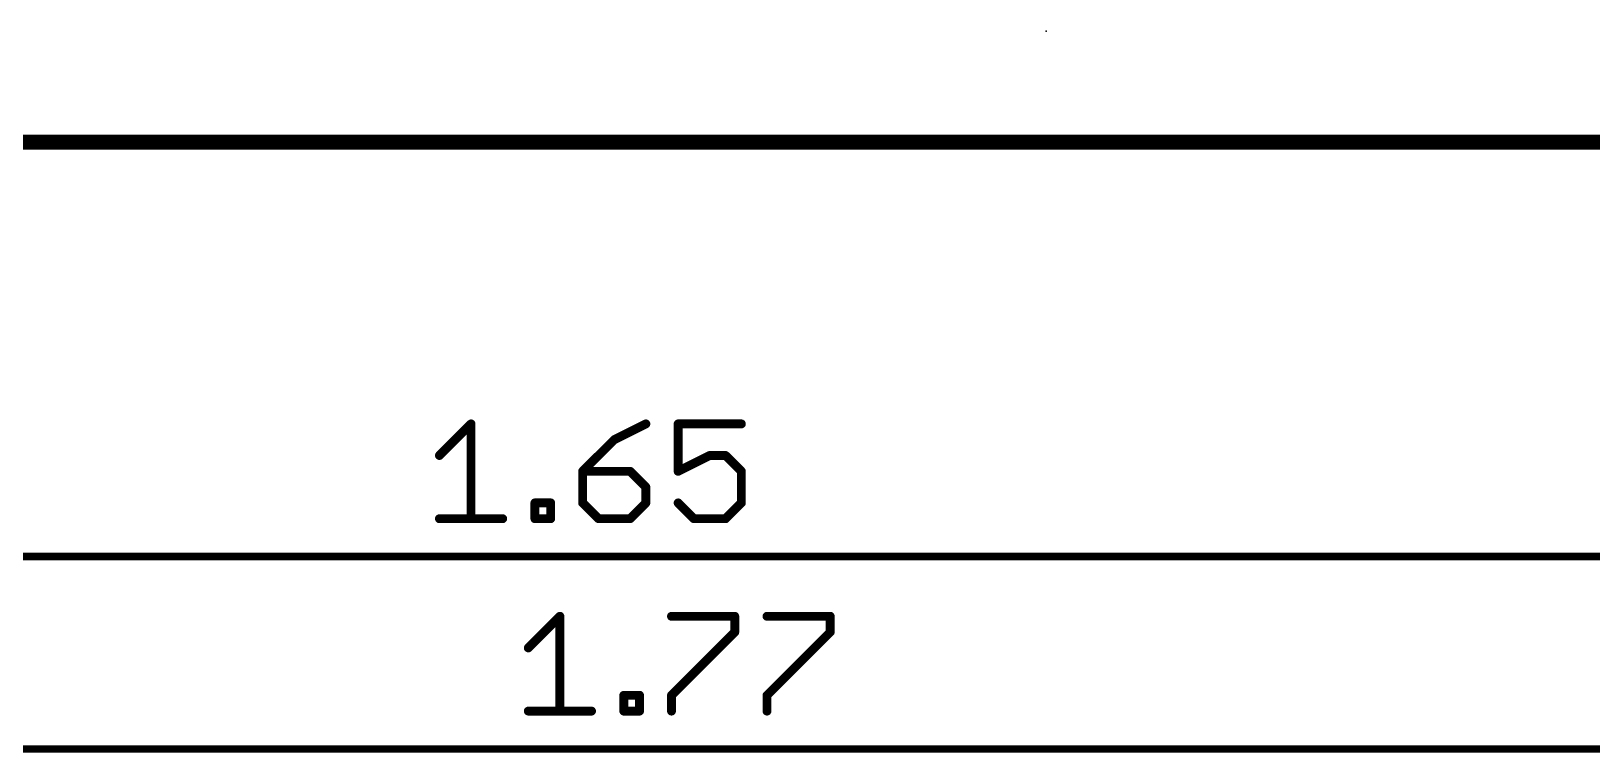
# Model space of a CAD drawing. Extents: x -12.5 to 70.1, y -12.4 to 85.2.
# Drawn here: x 11.55 to 38.31, y -10.48 to 1.91 of the extents above; entities that cross this region are included whole.
import ezdxf

# ---------------------------------------------------------------- set-up
doc = ezdxf.new("R2010")
doc.units = 0
for name, color, linetype in [('1', 12, 'CONTINUOUS'), ('16', 132, 'CONTINUOUS'), ('20', 53, 'CONTINUOUS'), ('23', 53, 'CONTINUOUS'), ('47', 253, 'CONTINUOUS')]:
    doc.layers.add(name, color=color, linetype=linetype)

msp = doc.modelspace()

# ---------------------------------------------------------------- linework, layer by layer
at = {"layer": '1', "const_width": 0.254}
msp.add_lwpolyline([(42, 0), (3, 0)], dxfattribs=at)
at = {"layer": '16', "const_width": 0.25}
msp.add_lwpolyline([(45, 0), (0, 0)], dxfattribs=at)
at = {"layer": '20'}
msp.add_line((42, 0), (3, 0), dxfattribs=at)
at = {"layer": '23'}
msp.add_point((28.956, 1.905), dxfattribs=at)
at = {"layer": '47'}
for points, const_width in [([(4.826, 0), (56.56, 0)], 0.13), ([(17.526, 0), (70.022, 0)], 0.13), ([(21.082, 0), (52.75, 0)], 0.13), ([(29.972, 0), (64.942, 0)], 0.13), ([(18.5498, -5.3766), (19.0921, -4.8343)], 0.1524), ([(19.0921, -4.8343), (19.0921, -6.4613)], 0.1524), ([(22.0902, -4.8343), (21.5479, -5.1055)], 0.1524), ([(23.7274, -4.8343), (22.6427, -4.8343)], 0.1524), ([(22.6427, -4.8343), (22.6427, -5.6478)], 0.1524), ([(21.5479, -5.1055), (21.0055, -5.6478)], 0.1524), ([(22.6427, -5.6478), (23.185, -5.3766)], 0.1524), ([(23.185, -5.3766), (23.4562, -5.3766)], 0.1524), ([(23.4562, -5.3766), (23.7274, -5.6478)], 0.1524), ([(21.0055, -5.6478), (21.0055, -6.1901)], 0.1524), ([(21.819, -5.6478), (21.0055, -5.6478)], 0.1524), ([(22.0902, -5.919), (21.819, -5.6478)], 0.1524), ([(23.7274, -5.6478), (23.7274, -6.1901)], 0.1524), ([(22.0902, -6.1901), (22.0902, -5.919)], 0.1524), ([(20.187, -6.4613), (20.187, -6.1901)], 0.1524), ([(20.187, -6.1901), (20.4581, -6.1901)], 0.1524), ([(20.4581, -6.1901), (20.4581, -6.4613)], 0.1524), ([(21.0055, -6.1901), (21.2767, -6.4613)], 0.1524), ([(21.819, -6.4613), (22.0902, -6.1901)], 0.1524), ([(22.9139, -6.4613), (22.6427, -6.1901)], 0.1524), ([(23.7274, -6.1901), (23.4562, -6.4613)], 0.1524), ([(18.5498, -6.4613), (19.6345, -6.4613)], 0.1524), ([(20.4581, -6.4613), (20.187, -6.4613)], 0.1524), ([(21.2767, -6.4613), (21.819, -6.4613)], 0.1524), ([(23.4562, -6.4613), (22.9139, -6.4613)], 0.1524), ([(0.065, -7.112), (41.845, -7.112)], 0.13), ([(20.0738, -8.6786), (20.6161, -8.1363)], 0.1524), ([(20.6161, -8.1363), (20.6161, -9.7633)], 0.1524), ([(22.5295, -8.1363), (23.6142, -8.1363)], 0.1524), ([(23.6142, -8.1363), (23.6142, -8.4075)], 0.1524), ([(24.1667, -8.1363), (25.2514, -8.1363)], 0.1524), ([(25.2514, -8.1363), (25.2514, -8.4075)], 0.1524), ([(23.6142, -8.4075), (22.5295, -9.4921)], 0.1524), ([(25.2514, -8.4075), (24.1667, -9.4921)], 0.1524), ([(21.711, -9.7633), (21.711, -9.4921)], 0.1524), ([(21.711, -9.4921), (21.9821, -9.4921)], 0.1524), ([(21.9821, -9.4921), (21.9821, -9.7633)], 0.1524), ([(22.5295, -9.4921), (22.5295, -9.7633)], 0.1524), ([(24.1667, -9.4921), (24.1667, -9.7633)], 0.1524), ([(20.0738, -9.7633), (21.1585, -9.7633)], 0.1524), ([(21.9821, -9.7633), (21.711, -9.7633)], 0.1524), ([(0.065, -10.414), (44.893, -10.414)], 0.13)]:
    msp.add_lwpolyline(points, dxfattribs=dict(at, const_width=const_width))
for points, const_width in [([(17.526, 0.0325, 1), (17.526, -0.0325)], 0.065), ([(21.082, 0.0325, 1), (21.082, -0.0325)], 0.065), ([(29.972, 0.0325, 1), (29.972, -0.0325)], 0.065), ([(19.1302, -4.8343, 1), (19.054, -4.8343)], 0.0762), ([(19.1191, -4.8613, 1), (19.0652, -4.8074)], 0.0762), ([(22.1072, -4.8684, 1), (22.0732, -4.8002)], 0.0762), ([(22.6427, -4.7962, 1), (22.6427, -4.8724)], 0.0762), ([(22.6808, -4.8343, 1), (22.6046, -4.8343)], 0.0762), ([(23.7274, -4.8724, 1), (23.7274, -4.7962)], 0.0762), ([(21.5308, -5.0714, 1), (21.5649, -5.1396)], 0.0762), ([(21.5748, -5.1324, 1), (21.5209, -5.0785)], 0.0762), ([(18.5229, -5.3497, 1), (18.5768, -5.4036)], 0.0762), ([(23.185, -5.3385, 1), (23.185, -5.4147)], 0.0762), ([(23.2021, -5.4107, 1), (23.168, -5.3426)], 0.0762), ([(23.4831, -5.3497, 1), (23.4293, -5.4036)], 0.0762), ([(23.4562, -5.4147, 1), (23.4562, -5.3385)], 0.0762), ([(21.0436, -5.6478, 1), (20.9674, -5.6478)], 0.0762), ([(21.0055, -5.6097, 1), (21.0055, -5.6859)], 0.0762), ([(20.9786, -5.6209, 1), (21.0325, -5.6747)], 0.0762), ([(21.846, -5.6209, 1), (21.7921, -5.6747)], 0.0762), ([(21.819, -5.6859, 1), (21.819, -5.6097)], 0.0762), ([(22.6257, -5.6137, 1), (22.6597, -5.6819)], 0.0762), ([(22.6046, -5.6478, 1), (22.6808, -5.6478)], 0.0762), ([(23.7655, -5.6478, 1), (23.6893, -5.6478)], 0.0762), ([(23.7004, -5.6747, 1), (23.7543, -5.6209)], 0.0762), ([(22.1283, -5.919, 1), (22.0521, -5.919)], 0.0762), ([(22.0633, -5.9459, 1), (22.1171, -5.892)], 0.0762), ([(20.2251, -6.1901, 1), (20.1489, -6.1901)], 0.0762), ([(20.187, -6.152, 1), (20.187, -6.2282)], 0.0762), ([(20.4962, -6.1901, 1), (20.42, -6.1901)], 0.0762), ([(20.4581, -6.2282, 1), (20.4581, -6.152)], 0.0762), ([(21.0325, -6.1632, 1), (20.9786, -6.2171)], 0.0762), ([(20.9674, -6.1901, 1), (21.0436, -6.1901)], 0.0762), ([(22.0521, -6.1901, 1), (22.1283, -6.1901)], 0.0762), ([(22.1171, -6.2171, 1), (22.0633, -6.1632)], 0.0762), ([(22.6696, -6.1632, 1), (22.6158, -6.2171)], 0.0762), ([(23.6893, -6.1901, 1), (23.7655, -6.1901)], 0.0762), ([(23.7543, -6.2171, 1), (23.7004, -6.1632)], 0.0762), ([(18.5498, -6.4232, 1), (18.5498, -6.4994)], 0.0762), ([(19.6345, -6.4994, 1), (19.6345, -6.4232)], 0.0762), ([(20.187, -6.4232, 1), (20.187, -6.4994)], 0.0762), ([(20.4581, -6.4994, 1), (20.4581, -6.4232)], 0.0762), ([(21.2767, -6.4232, 1), (21.2767, -6.4994)], 0.0762), ([(21.2498, -6.4882, 1), (21.3036, -6.4344)], 0.0762), ([(21.7921, -6.4344, 1), (21.846, -6.4882)], 0.0762), ([(21.819, -6.4994, 1), (21.819, -6.4232)], 0.0762), ([(22.9139, -6.4232, 1), (22.9139, -6.4994)], 0.0762), ([(22.8869, -6.4882, 1), (22.9408, -6.4344)], 0.0762), ([(23.4293, -6.4344, 1), (23.4831, -6.4882)], 0.0762), ([(23.4562, -6.4994, 1), (23.4562, -6.4232)], 0.0762), ([(19.054, -6.4613, 1), (19.1302, -6.4613)], 0.0762), ([(20.1489, -6.4613, 1), (20.2251, -6.4613)], 0.0762), ([(20.42, -6.4613, 1), (20.4962, -6.4613)], 0.0762), ([(20.6542, -8.1363, 1), (20.578, -8.1363)], 0.0762), ([(20.6431, -8.1633, 1), (20.5892, -8.1094)], 0.0762), ([(22.5295, -8.0982, 1), (22.5295, -8.1744)], 0.0762), ([(23.6523, -8.1363, 1), (23.5761, -8.1363)], 0.0762), ([(23.6142, -8.1744, 1), (23.6142, -8.0982)], 0.0762), ([(24.1667, -8.0982, 1), (24.1667, -8.1744)], 0.0762), ([(25.2895, -8.1363, 1), (25.2133, -8.1363)], 0.0762), ([(25.2514, -8.1744, 1), (25.2514, -8.0982)], 0.0762), ([(23.5761, -8.4075, 1), (23.6523, -8.4075)], 0.0762), ([(23.6411, -8.4344, 1), (23.5873, -8.3805)], 0.0762), ([(25.2133, -8.4075, 1), (25.2895, -8.4075)], 0.0762), ([(25.2783, -8.4344, 1), (25.2244, -8.3805)], 0.0762), ([(20.0469, -8.6517, 1), (20.1008, -8.7056)], 0.0762), ([(21.7491, -9.4921, 1), (21.6729, -9.4921)], 0.0762), ([(21.711, -9.454, 1), (21.711, -9.5302)], 0.0762), ([(22.0202, -9.4921, 1), (21.944, -9.4921)], 0.0762), ([(21.9821, -9.5302, 1), (21.9821, -9.454)], 0.0762), ([(22.5676, -9.4921, 1), (22.4914, -9.4921)], 0.0762), ([(22.5026, -9.4652, 1), (22.5565, -9.5191)], 0.0762), ([(24.2048, -9.4921, 1), (24.1286, -9.4921)], 0.0762), ([(24.1398, -9.4652, 1), (24.1936, -9.5191)], 0.0762), ([(20.0738, -9.7252, 1), (20.0738, -9.8014)], 0.0762), ([(20.578, -9.7633, 1), (20.6542, -9.7633)], 0.0762), ([(21.1585, -9.8014, 1), (21.1585, -9.7252)], 0.0762), ([(21.711, -9.7252, 1), (21.711, -9.8014)], 0.0762), ([(21.6729, -9.7633, 1), (21.7491, -9.7633)], 0.0762), ([(21.944, -9.7633, 1), (22.0202, -9.7633)], 0.0762), ([(21.9821, -9.8014, 1), (21.9821, -9.7252)], 0.0762), ([(22.4914, -9.7633, 1), (22.5676, -9.7633)], 0.0762), ([(24.1286, -9.7633, 1), (24.2048, -9.7633)], 0.0762)]:
    msp.add_lwpolyline(points, format="xyb", dxfattribs=dict(at, const_width=const_width))

doc.saveas('drawing.dxf')
